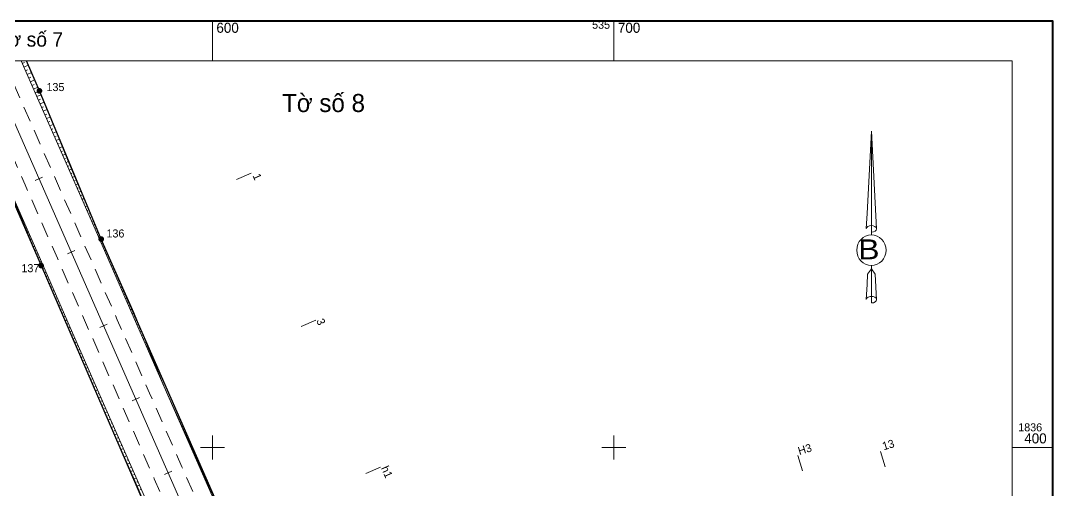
# Model space of a CAD drawing. Header units: metres. Extents: x 535413 to 535809, y 1836230 to 1836506.
# Drawn here: x 535552.2 to 535809.2, y 1836389.3 to 1836506.3 of the extents above; entities that cross this region are included whole.
import ezdxf
from ezdxf.enums import TextEntityAlignment as Align

# ---------------------------------------------------------------- set-up
doc = ezdxf.new("R2010")
doc.units = ezdxf.units.M
doc.header["$MEASUREMENT"] = 0
doc.linetypes.add('DGN Style 2', pattern=[6.2979, 3.77874, -2.51916])
for name, color, linetype, lineweight in [('Level 2', 1, 'Continuous', 0), ('Level 3', 1, 'Continuous', 0), ('Level 4', 1, 'Continuous', 0), ('Level 5', 1, 'Continuous', 0), ('Level 51', 1, 'Continuous', 0), ('Level 62', 1, 'Continuous', 0), ('Level 63', 1, 'Continuous', 0), ('Level 8', 1, 'Continuous', 0), ('Level 9', 1, 'Continuous', 0)]:
    doc.layers.add(name, color=color, linetype=linetype, lineweight=lineweight)
doc.styles.add('Style-CHAR_FAST_FONT', font='CHAR_FAST_FONT.shx')

# ---------------------------------------------------------------- blocks, each defined once
blk = doc.blocks.new('*U38')
at = {"layer": 'Level 51', "color": 7, "linetype": 'Continuous', "lineweight": 0}
for p, q in [((0.06, 50.72), (-2.51, 2.07)), ((0.06, 50.72), (3.13, -6.89)), ((0.06, 50.72), (3.13, -6.89)), ((0.06, 50.72), (3.13, -6.89)), ((0.06, -4.96), (0.06, 50.72)), ((-2.51, 2.07), (-3.01, -6.78)), ((0.06, -4.96), (0.06, -7.19)), ((0.06, -7.19), (0.06, -8.84)), ((0.06, -8.84), (0.06, -10.5)), ((0.06, -8.84), (0.06, -10.5)), ((0.06, -8.84), (0.06, -10.5)), ((3.13, -6.89), (3.13, -6.78)), ((0.06, -30.44), (0.06, -28.55)), ((0.06, -30.44), (0.06, -28.55)), ((0.06, -30.44), (0.06, -28.55)), ((-2.2, -33.64), (-2.51, -39.71)), ((0.06, -30.44), (-2.2, -33.64)), ((0.06, -30.44), (2.32, -33.64)), ((0.06, -30.44), (2.32, -33.64)), ((0.06, -30.44), (2.32, -33.64)), ((0.06, -46.78), (0.06, -30.44)), ((2.32, -33.64), (3.13, -48.71)), ((2.32, -33.64), (3.13, -48.71)), ((2.32, -33.64), (3.13, -48.71)), ((-2.51, -39.71), (-3.01, -48.51)), ((0.06, -46.78), (0.06, -48.97)), ((3.13, -48.71), (3.13, -48.51)), ((0.06, -48.97), (0.06, -50.64))]:
    blk.add_line(p, q, dxfattribs=at)
at = {"layer": 'Level 51', "color": 7, "linetype": 'Continuous', "lineweight": 0, "extrusion": (0, 0, -1)}
for centre, start_param, end_param in [((0.04, -6.9), 3.208733, 4.712389), ((0.04, -48.69), 3.208907, 3.792116), ((0.04, -48.69), 3.792116, 4.712389)]:
    blk.add_ellipse(centre, major_axis=(3.06, 0), ratio=0.632193, start_param=start_param, end_param=end_param, dxfattribs=at)
at = {"layer": 'Level 51', "color": 7, "linetype": 'Continuous', "lineweight": 0}
for centre, start_param, end_param in [((0.04, -6.9), 0.067141, 1.570796), ((0.04, -6.9), 4.712389, 6.283185), ((0.04, -48.69), 0.067141, 1.570796), ((0.04, -48.69), 4.712389, 6.283185)]:
    blk.add_ellipse(centre, major_axis=(3.06, 0), ratio=0.632193, start_param=start_param, end_param=end_param, dxfattribs=at)
blk.add_ellipse((0.04, -19.52), major_axis=(0, 9.03), ratio=0.956213, dxfattribs=at)
at = {"layer": 'Level 51', "color": 7, "linetype": 'Continuous', "lineweight": 0, "insert": (-1.42, -24.91), "char_height": 11.8046, "attachment_point": 8, "line_spacing_factor": 0.60241, "style": 'Style-CHAR_FAST_FONT'}
blk.add_mtext('\\H1.000000x;\\W1.194961;\\T1.000;B\\P', dxfattribs=at)

msp = doc.modelspace()

# ---------------------------------------------------------------- hatches: boundary and pattern name
at = {"layer": 'Level 4', "linetype": 'Continuous', "lineweight": 0}
h = msp.add_hatch(color=7, dxfattribs=at)
edge = h.paths.add_edge_path()
edge.add_arc((535556.92, 1836488.83), 0.719, 270, 630)
h = msp.add_hatch(color=7, dxfattribs=at)
edge = h.paths.add_edge_path()
edge.add_arc((535572.31, 1836451.9), 0.719, 270, 630)
h = msp.add_hatch(color=7, dxfattribs=at)
edge = h.paths.add_edge_path()
edge.add_arc((535557.32, 1836445.32), 0.719, 270, 630)

# ---------------------------------------------------------------- linework, layer by layer
at = {"layer": 'Level 2', "color": 7, "linetype": 'Continuous', "lineweight": 0}
for p, q in [((535552.65, 1836495.65), (535553.18, 1836495.88)), ((535553.05, 1836494.73), (535554.11, 1836495.2)), ((535553.45, 1836493.82), (535553.98, 1836494.05)), ((535553.86, 1836492.9), (535554.91, 1836493.37)), ((535554.26, 1836491.99), (535554.79, 1836492.22)), ((535554.66, 1836491.07), (535555.72, 1836491.54)), ((535555.06, 1836490.16), (535555.59, 1836490.39)), ((535555.46, 1836489.24), (535556.53, 1836489.71)), ((535555.87, 1836488.32), (535556.4, 1836488.56)), ((535556.27, 1836487.41), (535557.31, 1836487.87)), ((535556.67, 1836486.49), (535557.18, 1836486.72)), ((535557.07, 1836485.58), (535558.07, 1836486.02)), ((535557.47, 1836484.66), (535557.96, 1836484.88)), ((535557.88, 1836483.75), (535558.83, 1836484.16)), ((535558.28, 1836482.83), (535558.74, 1836483.03)), ((535558.68, 1836481.91), (535559.58, 1836482.31)), ((535559.08, 1836481), (535559.52, 1836481.19)), ((535559.48, 1836480.08), (535560.34, 1836480.46)), ((535559.89, 1836479.17), (535560.3, 1836479.35)), ((535560.29, 1836478.25), (535561.09, 1836478.61)), ((535560.69, 1836477.34), (535561.08, 1836477.51)), ((535561.09, 1836476.42), (535561.85, 1836476.75)), ((535561.49, 1836475.51), (535561.86, 1836475.67)), ((535561.9, 1836474.59), (535562.61, 1836474.9)), ((535562.3, 1836473.67), (535562.64, 1836473.82)), ((535562.7, 1836472.76), (535563.36, 1836473.05)), ((535563.1, 1836471.84), (535563.42, 1836471.98)), ((535563.51, 1836470.93), (535564.12, 1836471.2)), ((535563.91, 1836470.01), (535564.2, 1836470.14)), ((535564.31, 1836469.1), (535564.89, 1836469.35)), ((535557.71, 1836467.33), (535555.88, 1836466.53)), ((535564.71, 1836468.18), (535565, 1836468.31)), ((535565.11, 1836467.26), (535565.67, 1836467.51)), ((535565.52, 1836466.35), (535565.79, 1836466.47)), ((535606.04, 1836466.71), (535609.7, 1836468.32)), ((535565.92, 1836465.43), (535566.46, 1836465.67)), ((535566.32, 1836464.52), (535566.58, 1836464.63)), ((535566.72, 1836463.6), (535567.24, 1836463.83)), ((535567.12, 1836462.69), (535567.38, 1836462.8)), ((535567.53, 1836461.77), (535568.02, 1836461.99)), ((535567.93, 1836460.86), (535568.17, 1836460.96)), ((535568.33, 1836459.94), (535568.8, 1836460.15)), ((535568.73, 1836459.02), (535568.96, 1836459.13)), ((535552.51, 1836457.41), (535552.41, 1836457.36)), ((535552.92, 1836456.49), (535552.7, 1836456.39)), ((535569.13, 1836458.11), (535569.59, 1836458.31)), ((535569.54, 1836457.19), (535569.76, 1836457.29)), ((535569.94, 1836456.28), (535570.37, 1836456.47)), ((535553.32, 1836455.57), (535553.2, 1836455.52)), ((535553.72, 1836454.66), (535553.47, 1836454.55)), ((535554.12, 1836453.74), (535553.99, 1836453.68)), ((535570.34, 1836455.36), (535570.55, 1836455.45)), ((535570.74, 1836454.45), (535571.15, 1836454.63)), ((535571.14, 1836453.53), (535571.34, 1836453.62)), ((535554.52, 1836452.83), (535554.24, 1836452.7)), ((535554.93, 1836451.91), (535554.78, 1836451.85)), ((535571.55, 1836452.61), (535571.94, 1836452.79)), ((535571.95, 1836451.7), (535572.14, 1836451.78)), ((535555.33, 1836451), (535555.01, 1836450.86)), ((535555.73, 1836450.08), (535555.56, 1836450.01)), ((535556.13, 1836449.16), (535555.78, 1836449.01)), ((535565.75, 1836449.02), (535563.92, 1836448.22)), ((535572.35, 1836450.78), (535572.73, 1836450.95)), ((535572.75, 1836449.87), (535572.94, 1836449.95)), ((535573.15, 1836448.95), (535573.54, 1836449.12)), ((535556.53, 1836448.25), (535556.35, 1836448.17)), ((535556.94, 1836447.33), (535556.55, 1836447.16)), ((535557.34, 1836446.42), (535557.14, 1836446.33)), ((535573.56, 1836448.04), (535573.75, 1836448.12)), ((535573.96, 1836447.12), (535574.35, 1836447.29)), ((535574.36, 1836446.21), (535574.56, 1836446.29)), ((535557.74, 1836445.5), (535557.32, 1836445.32)), ((535558.14, 1836444.59), (535557.93, 1836444.49)), ((535558.55, 1836443.67), (535558.11, 1836443.48)), ((535574.76, 1836445.29), (535575.16, 1836445.46)), ((535575.16, 1836444.37), (535575.36, 1836444.46)), ((535575.57, 1836443.46), (535575.97, 1836443.63)), ((535558.95, 1836442.76), (535558.73, 1836442.66)), ((535559.35, 1836441.84), (535558.9, 1836441.64)), ((535559.75, 1836440.92), (535559.52, 1836440.82)), ((535575.97, 1836442.54), (535576.17, 1836442.63)), ((535576.37, 1836441.63), (535576.77, 1836441.8)), ((535576.77, 1836440.71), (535576.98, 1836440.8)), ((535560.15, 1836440.01), (535559.69, 1836439.81)), ((535560.56, 1836439.09), (535560.32, 1836438.99)), ((535577.18, 1836439.8), (535577.58, 1836439.98)), ((535577.58, 1836438.88), (535577.78, 1836438.97)), ((535560.96, 1836438.18), (535560.48, 1836437.97)), ((535561.36, 1836437.26), (535561.12, 1836437.16)), ((535561.76, 1836436.35), (535561.27, 1836436.13)), ((535577.98, 1836437.97), (535578.39, 1836438.15)), ((535578.38, 1836437.05), (535578.59, 1836437.14)), ((535578.78, 1836436.13), (535579.2, 1836436.32)), ((535562.16, 1836435.43), (535561.92, 1836435.32)), ((535562.57, 1836434.51), (535562.07, 1836434.3)), ((535562.97, 1836433.6), (535562.71, 1836433.49)), ((535579.19, 1836435.22), (535579.39, 1836435.31)), ((535579.59, 1836434.3), (535580.01, 1836434.49)), ((535579.99, 1836433.39), (535580.2, 1836433.48)), ((535563.37, 1836432.68), (535562.86, 1836432.46)), ((535563.77, 1836431.77), (535563.51, 1836431.65)), ((535564.17, 1836430.85), (535563.65, 1836430.62)), ((535573.79, 1836430.71), (535571.96, 1836429.9)), ((535580.39, 1836432.47), (535580.79, 1836432.65)), ((535580.79, 1836431.56), (535580.98, 1836431.64)), ((535581.2, 1836430.64), (535581.56, 1836430.8)), ((535622.12, 1836430.09), (535625.78, 1836431.69)), ((535564.58, 1836429.94), (535564.31, 1836429.82)), ((535564.98, 1836429.02), (535564.44, 1836428.78)), ((535565.38, 1836428.11), (535565.11, 1836427.99)), ((535581.6, 1836429.72), (535581.77, 1836429.8)), ((535582, 1836428.81), (535582.32, 1836428.95)), ((535582.4, 1836427.89), (535582.55, 1836427.96)), ((535565.78, 1836427.19), (535565.23, 1836426.95)), ((535566.18, 1836426.27), (535565.91, 1836426.15)), ((535566.59, 1836425.36), (535566.03, 1836425.12)), ((535582.8, 1836426.98), (535583.09, 1836427.1)), ((535583.21, 1836426.06), (535583.34, 1836426.12)), ((535566.99, 1836424.44), (535566.71, 1836424.32)), ((535567.39, 1836423.53), (535566.84, 1836423.28)), ((535583.61, 1836425.15), (535583.85, 1836425.25)), ((535584.01, 1836424.23), (535584.12, 1836424.28)), ((535584.41, 1836423.32), (535584.61, 1836423.4)), ((535567.79, 1836422.61), (535567.51, 1836422.49)), ((535568.19, 1836421.7), (535567.64, 1836421.45)), ((535568.6, 1836420.78), (535568.32, 1836420.66)), ((535584.81, 1836422.4), (535584.9, 1836422.44)), ((535585.22, 1836421.48), (535585.38, 1836421.55)), ((535585.62, 1836420.57), (535585.69, 1836420.6)), ((535569, 1836419.87), (535568.44, 1836419.62)), ((535569.4, 1836418.95), (535569.12, 1836418.83)), ((535569.8, 1836418.03), (535569.24, 1836417.79)), ((535586.02, 1836419.65), (535586.14, 1836419.71)), ((535586.42, 1836418.74), (535586.47, 1836418.76)), ((535586.82, 1836417.82), (535586.9, 1836417.86)), ((535570.2, 1836417.12), (535569.92, 1836417)), ((535570.61, 1836416.2), (535570.05, 1836415.96)), ((535571.01, 1836415.29), (535570.73, 1836415.16)), ((535587.23, 1836416.91), (535587.26, 1836416.92)), ((535587.63, 1836415.99), (535587.67, 1836416.01)), ((535588.03, 1836415.07), (535588.04, 1836415.08)), ((535571.41, 1836414.37), (535570.85, 1836414.12)), ((535571.81, 1836413.46), (535571.53, 1836413.33)), ((535572.22, 1836412.54), (535571.65, 1836412.29)), ((535588.43, 1836414.16), (535588.46, 1836414.17)), ((535588.83, 1836413.24), (535588.85, 1836413.25)), ((535572.62, 1836411.62), (535572.33, 1836411.5)), ((535573.02, 1836410.71), (535572.45, 1836410.46)), ((535581.84, 1836412.4), (535580, 1836411.59)), ((535589.24, 1836412.33), (535589.27, 1836412.34)), ((535589.64, 1836411.41), (535589.66, 1836411.42)), ((535590.04, 1836410.5), (535590.09, 1836410.52)), ((535573.42, 1836409.79), (535573.14, 1836409.67)), ((535573.82, 1836408.88), (535573.25, 1836408.63)), ((535574.23, 1836407.96), (535573.94, 1836407.84)), ((535590.44, 1836409.58), (535590.47, 1836409.59)), ((535590.85, 1836408.67), (535590.9, 1836408.69)), ((535591.25, 1836407.75), (535591.28, 1836407.76)), ((535574.63, 1836407.05), (535574.06, 1836406.8)), ((535575.03, 1836406.13), (535574.75, 1836406.01)), ((535575.43, 1836405.22), (535574.86, 1836404.97)), ((535591.65, 1836406.83), (535591.71, 1836406.86)), ((535592.05, 1836405.92), (535592.09, 1836405.93)), ((535592.45, 1836405), (535592.53, 1836405.04)), ((535575.83, 1836404.3), (535575.55, 1836404.17)), ((535576.24, 1836403.38), (535575.67, 1836403.13)), ((535576.64, 1836402.47), (535576.35, 1836402.34)), ((535592.86, 1836404.09), (535592.89, 1836404.1)), ((535593.26, 1836403.17), (535593.34, 1836403.21)), ((535593.66, 1836402.26), (535593.7, 1836402.28)), ((535577.04, 1836401.55), (535576.47, 1836401.3)), ((535577.44, 1836400.64), (535577.16, 1836400.51)), ((535577.84, 1836399.72), (535577.28, 1836399.47)), ((535594.06, 1836401.34), (535594.15, 1836401.38)), ((535594.46, 1836400.43), (535594.51, 1836400.45)), ((535578.25, 1836398.81), (535577.96, 1836398.68)), ((535578.65, 1836397.89), (535578.08, 1836397.64)), ((535594.87, 1836399.51), (535594.97, 1836399.55)), ((535595.27, 1836398.59), (535595.32, 1836398.62)), ((535595.67, 1836397.68), (535595.78, 1836397.73)), ((535746.98, 1836394.14), (535745.82, 1836397.97)), ((535767.57, 1836395.19), (535766.41, 1836399.02)), ((535579.05, 1836396.97), (535578.77, 1836396.85)), ((535579.45, 1836396.06), (535578.88, 1836395.81)), ((535579.85, 1836395.14), (535579.57, 1836395.02)), ((535596.07, 1836396.76), (535596.13, 1836396.79)), ((535596.47, 1836395.85), (535596.6, 1836395.9)), ((535596.88, 1836394.93), (535596.95, 1836394.96)), ((535638.2, 1836393.46), (535641.87, 1836395.07)), ((535580.26, 1836394.23), (535579.69, 1836393.98)), ((535580.66, 1836393.31), (535580.37, 1836393.19)), ((535581.06, 1836392.4), (535580.49, 1836392.15)), ((535589.88, 1836394.08), (535588.05, 1836393.28)), ((535597.28, 1836394.02), (535597.43, 1836394.08)), ((535597.68, 1836393.1), (535597.76, 1836393.14)), ((535598.08, 1836392.18), (535598.26, 1836392.26)), ((535581.46, 1836391.48), (535581.18, 1836391.36)), ((535581.86, 1836390.57), (535581.3, 1836390.32)), ((535582.27, 1836389.65), (535581.98, 1836389.52)), ((535598.48, 1836391.27), (535598.58, 1836391.31)), ((535598.89, 1836390.35), (535599.09, 1836390.44)), ((535599.29, 1836389.44), (535599.39, 1836389.48))]:
    msp.add_line(p, q, dxfattribs=at)
at = {"layer": 'Level 2', "color": 7, "linetype": 'Continuous', "lineweight": 0, "flags": 128}
for points in [[(535535.17, 1836496.29), (535541.5, 1836482.06), (535549.62, 1836463.78), (535557.32, 1836445.32), (535565.23, 1836426.95), (535573.25, 1836408.63), (535581.3, 1836390.32), (535589.1, 1836371.9)], [(535535.44, 1836496.29), (535541.66, 1836482.13), (535549.7, 1836463.81), (535557.74, 1836445.5), (535565.78, 1836427.19), (535573.82, 1836408.88), (535581.86, 1836390.57), (535589.91, 1836372.25)], [(535604.1, 1836378.49), (535596.06, 1836396.8), (535588.02, 1836415.11), (535579.97, 1836433.42), (535571.93, 1836451.73), (535563.89, 1836470.05), (535555.85, 1836488.36), (535552.37, 1836496.29)], [(535553.62, 1836496.29), (535556.92, 1836488.83), (535564.48, 1836470.31), (535572.31, 1836451.9), (535580.4, 1836433.61), (535588.03, 1836415.12), (535596.17, 1836396.85), (535604.45, 1836378.64)]]:
    msp.add_lwpolyline(points, dxfattribs=at)
at = {"layer": 'Level 3', "color": 7, "linetype": 'Continuous', "lineweight": 0}
msp.add_line((535543.9, 1836496.29), (535597, 1836375.37), dxfattribs=at)
at = {"layer": 'Level 5', "color": 7, "linetype": 'Continuous', "lineweight": 30}
for p, q in [((535535.13, 1836496.29), (535557.32, 1836445.32)), ((535556.92, 1836488.83), (535553.66, 1836496.29)), ((535572.31, 1836451.9), (535556.92, 1836488.83)), ((535604.45, 1836378.64), (535572.31, 1836451.9)), ((535557.32, 1836445.32), (535589.1, 1836371.9))]:
    msp.add_line(p, q, dxfattribs=at)
at = {"layer": 'Level 62', "color": 7, "linetype": 'Continuous', "lineweight": 0, "flags": 128}
msp.add_lwpolyline([(535422.51, 1836496.29), (535799.22, 1836496.29), (535799.22, 1836240.11), (535422.51, 1836240.11)], close=True, dxfattribs=at)
at = {"layer": 'Level 63', "color": 7, "linetype": 'Continuous', "lineweight": 0}
for p, q in [((535600, 1836496.29), (535600, 1836506.29)), ((535700, 1836496.29), (535700, 1836506.29)), ((535600, 1836397), (535600, 1836403)), ((535700, 1836397), (535700, 1836403)), ((535597, 1836400), (535603, 1836400)), ((535697, 1836400), (535703, 1836400)), ((535799.22, 1836400), (535809.22, 1836400))]:
    msp.add_line(p, q, dxfattribs=at)
at = {"layer": 'Level 63', "color": 7, "linetype": 'Continuous', "lineweight": 40, "flags": 128}
msp.add_lwpolyline([(535412.51, 1836230.11), (535412.51, 1836506.29), (535809.22, 1836506.29), (535809.22, 1836230.11)], close=True, dxfattribs=at)
at = {"layer": 'Level 63', "color": 7, "linetype": 'Continuous', "lineweight": 13, "flags": 128}
msp.add_lwpolyline([(535422.51, 1836240.11), (535422.51, 1836496.29), (535799.22, 1836496.29), (535799.22, 1836240.11)], close=True, dxfattribs=at)
at = {"layer": 'Level 8', "color": 7, "linetype": 'DGN Style 2', "lineweight": 0, "flags": 128}
for points in [[(535539.81, 1836496.29), (535545.32, 1836483.74), (535553.36, 1836465.42), (535561.4, 1836447.11), (535569.44, 1836428.8), (535577.49, 1836410.49), (535585.53, 1836392.17), (535593.57, 1836373.86)], [(535548, 1836496.29), (535552.19, 1836486.75), (535560.23, 1836468.44), (535568.27, 1836450.13), (535576.31, 1836431.81), (535584.35, 1836413.5), (535592.39, 1836395.19), (535600.44, 1836376.88)]]:
    msp.add_lwpolyline(points, dxfattribs=at)
at = {"layer": 'Level 9', "color": 7, "linetype": 'Continuous', "lineweight": 0, "flags": 128}
for points in [[(535535.17, 1836496.29), (535541.5, 1836482.06), (535549.62, 1836463.78), (535557.32, 1836445.32), (535565.23, 1836426.95), (535573.25, 1836408.63), (535581.3, 1836390.32), (535589.1, 1836371.9)], [(535553.62, 1836496.29), (535556.92, 1836488.83), (535564.48, 1836470.31), (535572.31, 1836451.9), (535580.4, 1836433.61), (535588.03, 1836415.12), (535596.17, 1836396.85), (535604.45, 1836378.64)]]:
    msp.add_lwpolyline(points, dxfattribs=at)

# ---------------------------------------------------------------- block references
at = {"layer": 'Level 51', "color": 7, "linetype": 'Continuous', "lineweight": 0, "xscale": 0.422397414644141, "yscale": 0.422397414644141, "zscale": 0.422397414644141}
msp.add_blockref('*U38', (535764.12, 1836457.37), dxfattribs=at)

# ---------------------------------------------------------------- texts
at = {"layer": 'Level 2', "color": 7, "linetype": 'Continuous', "lineweight": 0, "char_height": 2, "attachment_point": 1, "line_spacing_factor": 0.828316, "style": 'Style-CHAR_FAST_FONT'}
for s, insert, rotation in [('1\\P', (535611.8, 1836468.52), 293.707), ('3\\P', (535627.66, 1836432.39), 293.707), ('H3\\P', (535745.63, 1836399.99), 16.9547), ('13\\P', (535766.63, 1836401.18), 16.9547), ('h1\\P', (535643.79, 1836395.67), 293.707)]:
    msp.add_mtext(s, dxfattribs=dict(at, insert=insert, rotation=rotation))
at = {"layer": 'Level 4', "color": 1, "linetype": 'Continuous', "lineweight": 0, "style": 'Style-CHAR_FAST_FONT'}
for s, p in [('135', (535560.91, 1836489.77)), ('136', (535575.85, 1836453.3)), ('137', (535554.67, 1836444.65))]:
    msp.add_text(s, height=2, dxfattribs=at).set_placement(p, align=Align.MIDDLE_CENTER)
at = {"layer": 'Level 63', "color": 7, "linetype": 'Continuous', "lineweight": 0, "style": 'Style-CHAR_FAST_FONT'}
for s, height, p in [('600', 2.5, (535601, 1836503.29)), ('700', 2.5, (535701, 1836503.29)), ('1836', 2, (535800.72, 1836404)), ('400', 2.5, (535802.22, 1836401))]:
    msp.add_text(s, height=height, dxfattribs=at).set_placement(p)
msp.add_text('535', height=2, dxfattribs=at).set_placement((535699.04, 1836504.29), align=Align.RIGHT)
for s, height, p in [('gi%%184p T%%234 s%%232 7', 3.6, (535549.34, 1836503.44)), ('T%%234 s%%232 8', 4.5, (535627.68, 1836488.05))]:
    msp.add_text(s, height=height, dxfattribs=at).set_placement(p, align=Align.TOP_CENTER)

doc.saveas('drawing.dxf')
